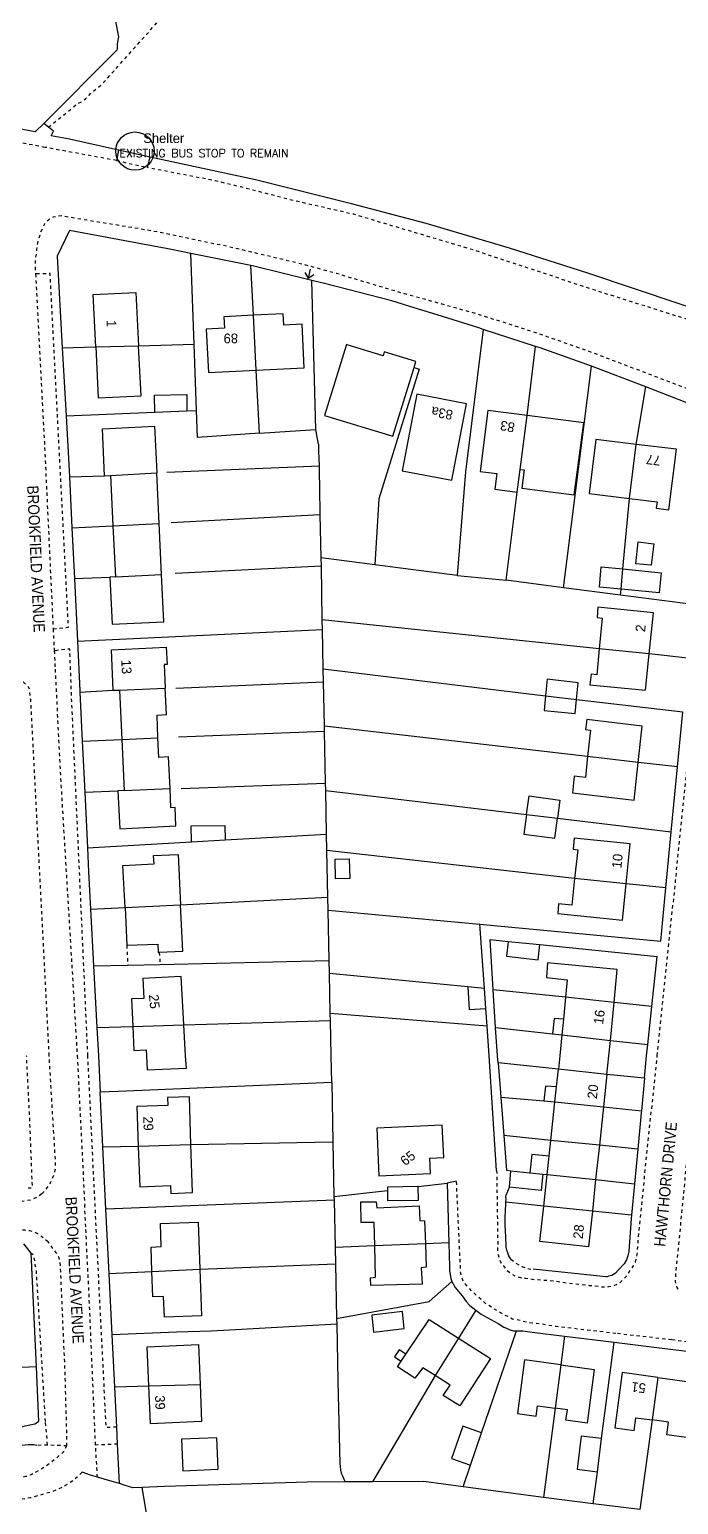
# Model space of a CAD drawing. Extents: x 421500 to 422711, y 436000 to 437000.
# Drawn here: x 421695.8 to 421796.4, y 436430.3 to 436659.3 of the extents above; entities that cross this region are included whole.
import ezdxf

# ---------------------------------------------------------------- set-up
doc = ezdxf.new("R2010")
doc.units = 0
doc.linetypes.add('716709-ExBase$0$OS-DASHEDLINE', pattern=[1, 0.5, -0.5])
doc.layers.get('0').update_dxf_attribs({"color": 210})
for name, color, linetype in [('00-BUS-NOTES', 2, 'Continuous'), ('716709-ExBase$0$OS-LINE_0001_BLG_OUTLINE', 7, 'Continuous'), ('716709-ExBase$0$OS-LINE_0003_BLG_OUTLINE_OVHD', 7, '716709-ExBase$0$OS-DASHEDLINE'), ('716709-ExBase$0$OS-LINE_0021_ROAD_OR_TRACK', 8, '716709-ExBase$0$OS-DASHEDLINE'), ('716709-ExBase$0$OS-LINE_0030_BLG_DIVISION', 8, 'Continuous'), ('716709-ExBase$0$OS-LINE_0030_OBSTRUCTING_FEAT', 8, 'Continuous'), ('716709-ExBase$0$OS-LINE_0032_PATH_OR_EDGE', 8, '716709-ExBase$0$OS-DASHEDLINE'), ('716709-ExBase$0$OS-PT_0026_BENCH_MARK_LOCN', 8, 'Continuous'), ('716709-ExBase$0$OS-SYMB_0026_BENCH_MARK', 8, 'Continuous'), ('716709-ExBase$0$OS-TEXT_BUILDING_OR_STRUCTURE', 4, 'Continuous'), ('716709-ExBase$0$OS-TEXT_ROAD_NAME', 7, 'Continuous'), ('716709-ExBase$0$OS-TEXT_STRUCTURE', 4, 'Continuous')]:
    doc.layers.add(name, color=color, linetype=linetype)
doc.styles.add('716709-ExBase$0$Romans', font='romans.shx', dxfattribs={"width": 0.9})
doc.styles.add('716709-ExBase$0$Standard', font='romans.shx')
doc.styles.get("Standard").update_dxf_attribs({"font": 'romans.shx'})

# ---------------------------------------------------------------- blocks, each defined once
blk = doc.blocks.new('716709-ExBase$0$OS-BENCH MARK')
at = {"linetype": 'Continuous'}
blk.add_line((1.42, 0), (0, 0), dxfattribs=at)
at = {"linetype": 'Continuous', "flags": 128}
blk.add_lwpolyline([(0.707, 0.707), (0, 0), (0.707, -0.707)], dxfattribs=at)
blk = doc.blocks.new('716709-ExBase$0$OS-DOT')
at = {"linetype": 'Continuous'}
blk.add_circle((0, 0), 0.05, dxfattribs=at)

msp = doc.modelspace()

# ---------------------------------------------------------------- linework, layer by layer
at = {"layer": '00-BUS-NOTES', "color": 11}
msp.add_circle((421712.11, 436640.47), 2.97, dxfattribs=at)
at = {"layer": '716709-ExBase$0$OS-LINE_0001_BLG_OUTLINE'}
for p, q in [((421707.4, 436590.05), (421708.3, 436590.1)), ((421708.3, 436590.1), (421708.7, 436582.28)), ((421715.87, 436582.65), (421715.5, 436590.5)), ((421771.41, 436587.51), (421771.86, 436591.04)), ((421708.7, 436582.28), (421709.1, 436574.35)), ((421716.25, 436574.7), (421715.87, 436582.65)), ((421709.1, 436574.35), (421708.2, 436574.3)), ((421708.75, 436556.76), (421709.7, 436556.75)), ((421709.7, 436556.75), (421710.07, 436549.11)), ((421710.07, 436549.11), (421710.45, 436541.2)), ((421710.45, 436541.2), (421709.45, 436541.15)), ((421710.57, 436523.02), (421710.85, 436517.15)), ((421778.9, 436509.07), (421778.58, 436505.69)), ((421785.88, 436502.38), (421786.45, 436508.27)), ((421719.95, 436500), (421719.7, 436504.79)), ((421778.58, 436505.69), (421778.35, 436503.23)), ((421778.35, 436503.23), (421778.05, 436500)), ((421785.65, 436500), (421785.88, 436502.38)), ((421778.05, 436500), (421777.82, 436497.91)), ((421785.34, 436497.11), (421785.65, 436500)), ((421777.53, 436495.15), (421777.82, 436497.91)), ((421777.28, 436492.82), (421777.53, 436495.15)), ((421785.34, 436497.11), (421784.8, 436492.05)), ((421775.55, 436493), (421777.28, 436492.82)), ((421776.64, 436486.86), (421777.28, 436492.82)), ((421784.8, 436492.05), (421784.17, 436486.1)), ((421776.37, 436484.4), (421776.64, 436486.86)), ((421784.17, 436486.1), (421783.58, 436480.78)), ((421776.07, 436481.56), (421776.37, 436484.4)), ((421770.2, 436479.6), (421770.45, 436482.15)), ((421770.45, 436482.15), (421773.38, 436481.84)), ((421773.38, 436481.84), (421775.4, 436481.63)), ((421775.4, 436481.63), (421776.07, 436481.56)), ((421775.54, 436476.65), (421776.07, 436481.56)), ((421783.58, 436480.78), (421783.09, 436475.88)), ((421753.42, 436452.55), (421754.16, 436453.66))]:
    msp.add_line(p, q, dxfattribs=at)
at = {"layer": '716709-ExBase$0$OS-LINE_0001_BLG_OUTLINE', "flags": 128}
for points in [[(421706.03, 436610.05), (421705.65, 436618.2), (421712.25, 436618.5), (421712.66, 436610.25)], [(421730.51, 436614.98), (421725.9, 436614.74), (421725.99, 436612.98), (421723.17, 436612.84), (421723.52, 436606.07), (421730.94, 436606.45)], [(421730.94, 436606.45), (421738.38, 436606.81), (421738.03, 436613.59), (421735.21, 436613.45), (421735.12, 436615.21), (421730.51, 436614.98)], [(421706.03, 436610.05), (421706.4, 436602.15), (421713.05, 436602.45), (421712.66, 436610.25)], [(421755.41, 436606.85), (421755.69, 436607.78), (421750.79, 436609.28), (421750.61, 436608.68), (421745.18, 436610.35), (421744.91, 436610.43), (421741.54, 436599.43), (421752.14, 436596.19), (421755.41, 436606.85)], [(421763.54, 436601.24), (421755.83, 436602.7), (421753.58, 436590.84), (421761.3, 436589.38), (421763.54, 436601.24)], [(421772.95, 436599.42), (421766.88, 436600.21), (421765.66, 436590.73), (421768.28, 436590.39), (421767.96, 436587.95), (421771.41, 436587.51)], [(421771.86, 436591.04), (421772.48, 436590.96), (421772.11, 436588.13), (421780.28, 436587.07), (421781.74, 436598.28), (421772.95, 436599.42)], [(421707.4, 436590.05), (421707.05, 436597.35), (421715.15, 436597.75), (421715.5, 436590.5)], [(421789.87, 436594.93), (421783.62, 436595.7), (421782.59, 436587.29), (421788.84, 436586.52)], [(421788.84, 436586.52), (421793.11, 436586), (421792.99, 436585), (421794.96, 436584.75), (421796.12, 436594.16), (421789.87, 436594.93)], [(421708.2, 436574.3), (421708.55, 436567), (421716.6, 436567.4), (421716.25, 436574.7)], [(421791.89, 436562.38), (421792.55, 436568.75), (421783.95, 436569.65), (421783.8, 436568.05), (421784.6, 436567.95), (421784.14, 436563.2)], [(421708.75, 436556.76), (421708.45, 436563.05), (421716.95, 436563.45), (421717.1, 436560.75), (421716.65, 436560.75), (421716.82, 436557.06)], [(421784.14, 436563.2), (421783.75, 436559.15), (421782.9, 436559.25), (421782.7, 436557.6), (421791.3, 436556.75), (421791.89, 436562.38)], [(421715.68, 436549.35), (421715.55, 436552.9), (421717, 436553), (421716.82, 436557.06)], [(421790.18, 436545.54), (421790.8, 436551.2), (421782.2, 436552.2), (421782, 436550.65), (421782.8, 436550.55), (421782.35, 436546.44)], [(421717.55, 436541.5), (421717.3, 436546.4), (421715.8, 436546.3), (421715.68, 436549.35)], [(421782.35, 436546.44), (421782, 436543.2), (421780.25, 436543.4), (421780, 436540.8), (421789.55, 436539.7), (421790.18, 436545.54)], [(421709.45, 436541.15), (421709.75, 436535.25), (421718.45, 436535.7), (421718.35, 436538.55), (421717.7, 436538.5), (421717.55, 436541.5)], [(421788.32, 436526.68), (421788.95, 436532.9), (421780.25, 436533.8), (421780.1, 436532.05), (421780.8, 436531.95), (421780.33, 436527.5)], [(421710.57, 436523.02), (421710.25, 436529.55), (421715.1, 436529.8), (421715, 436531.1), (421718.8, 436531.25), (421719.19, 436523.45)], [(421780.33, 436527.5), (421779.9, 436523.4), (421777.85, 436523.6), (421777.7, 436522.1), (421787.75, 436521.05), (421788.32, 436526.68)], [(421715.89, 436516.06), (421719.55, 436516.25), (421719.19, 436523.45)], [(421710.85, 436517.15), (421715.65, 436517.35), (421715.7, 436516.05), (421715.89, 436516.06)], [(421786.45, 436508.27), (421786.95, 436513.4), (421776.1, 436514.45), (421775.95, 436512.15), (421779.15, 436511.8), (421778.9, 436509.07)], [(421719.7, 436504.79), (421719.3, 436512.3), (421713.35, 436512), (421713.5, 436508.9), (421711.55, 436508.85), (421711.76, 436504.55)], [(421711.76, 436504.55), (421711.95, 436500.8), (421713.85, 436500.9), (421713.9, 436500)], [(421713.9, 436500), (421714, 436497.8), (421720.1, 436498.05), (421719.95, 436500)], [(421777.53, 436495.15), (421775.8, 436495.3), (421775.55, 436493)], [(421720.8, 436486.2), (421720.55, 436493.6), (421717.15, 436493.5), (421717.2, 436492.25), (421712.4, 436492.1), (421712.62, 436485.95)], [(421760.05, 436484.2), (421759.8, 436489.2), (421749.65, 436488.75), (421749.95, 436481.35), (421757.95, 436481.7), (421757.85, 436484.1), (421760.05, 436484.2)], [(421712.62, 436485.95), (421712.85, 436479.65), (421717.6, 436479.85), (421717.65, 436478.6), (421721.05, 436478.75), (421720.8, 436486.2)], [(421776.37, 436484.4), (421773.7, 436484.65), (421773.38, 436481.84)], [(421775.4, 436481.63), (421775.15, 436479.1), (421770.2, 436479.6)], [(421749.31, 436470.49), (421749.2, 436474.1), (421747.2, 436474.1), (421747.15, 436477.3), (421749.55, 436477.3), (421749.65, 436476.4), (421756.2, 436476.7), (421756.3, 436474.4), (421757.05, 436474.35), (421757.17, 436470.81)], [(421783.09, 436475.88), (421782.5, 436470.35), (421774.95, 436471.15), (421775.54, 436476.65)], [(421714.75, 436466.51), (421714.6, 436470.3), (421716.2, 436470.4), (421716.05, 436473.95), (421721.9, 436474.15), (421722.18, 436466.85)], [(421757.17, 436470.81), (421757.3, 436467.15), (421756.5, 436467.05), (421756.65, 436464.55), (421748.7, 436464.35), (421748.65, 436465.5), (421749.45, 436465.6), (421749.31, 436470.49)], [(421722.18, 436466.85), (421722.45, 436459.6), (421716.7, 436459.4), (421716.55, 436462.6), (421714.9, 436462.55), (421714.75, 436466.51)], [(421754.16, 436453.66), (421757.75, 436459.05), (421762.3, 436456.16)], [(421762.3, 436456.16), (421767.27, 436453.01), (421762.5, 436445.65), (421759.95, 436447.25), (421761, 436448.85), (421758.68, 436450.34)], [(421714.25, 436448.73), (421714, 436454.8), (421721.95, 436455.15), (421722.21, 436448.95)], [(421754.16, 436453.66), (421753.1, 436454.35), (421752.4, 436453.25), (421753.42, 436452.55)], [(421758.68, 436450.34), (421756.8, 436451.55), (421755.55, 436449.95), (421752.85, 436451.7), (421753.42, 436452.55)], [(421778.18, 436452.02), (421772.55, 436452.8), (421771.45, 436444.45), (421774.35, 436444.05), (421774.55, 436445.65), (421777.3, 436445.27)], [(421778.18, 436452.02), (421783.35, 436451.3), (421782.25, 436442.95), (421778.95, 436443.4), (421779.2, 436445), (421777.3, 436445.27)], [(421793.25, 436450.03), (421787.7, 436450.8), (421786.55, 436442.2), (421789.55, 436441.8), (421789.8, 436443.8), (421792.34, 436443.45)], [(421793.25, 436450.03), (421798.85, 436449.25), (421797.7, 436440.7), (421794.65, 436441.15), (421794.9, 436443.1), (421792.34, 436443.45)], [(421722.21, 436448.95), (421722.45, 436443.2), (421714.5, 436442.85), (421714.25, 436448.73)]]:
    msp.add_lwpolyline(points, dxfattribs=at)
at = {"layer": '716709-ExBase$0$OS-LINE_0003_BLG_OUTLINE_OVHD'}
for p, q in [((421710.85, 436517.15), (421711, 436514.07)), ((421715.89, 436516.06), (421716, 436514.19))]:
    msp.add_line(p, q, dxfattribs=at)
at = {"layer": '716709-ExBase$0$OS-LINE_0021_ROAD_OR_TRACK'}
for p, q in [((421698.17, 436641.05), (421691.7, 436642.25)), ((421709.25, 436639), (421698.17, 436641.05)), ((421699.42, 436566.27), (421699.56, 436563.33)), ((421699.56, 436563.33), (421699.58, 436562.88)), ((421699.58, 436562.88), (421699.72, 436560.02)), ((421703.15, 436500), (421704.31, 436476.79)), ((421704.47, 436473.42), (421704.31, 436476.79)), ((421706.3, 436434.55), (421705.99, 436439.55))]:
    msp.add_line(p, q, dxfattribs=at)
at = {"layer": '716709-ExBase$0$OS-LINE_0021_ROAD_OR_TRACK', "flags": 128}
for points in [[(421805.43, 436611.65), (421798.7, 436614.05), (421783.5, 436618.85), (421764.8, 436625.05), (421746.05, 436630.65), (421736.65, 436632.8), (421728.5, 436634.9), (421724.55, 436635.85), (421714.07, 436637.9)], [(421803.18, 436600.94), (421803.11, 436601.07), (421803.07, 436601.14), (421803.02, 436601.21), (421802.97, 436601.28), (421802.92, 436601.34), (421802.86, 436601.41), (421802.81, 436601.47), (421802.75, 436601.53), (421802.68, 436601.58), (421802.62, 436601.64), (421802.55, 436601.69), (421802.48, 436601.74), (421802.41, 436601.78), (421802.34, 436601.83), (421802.26, 436601.87), (421802.18, 436601.9), (421802.11, 436601.93), (421802.03, 436601.96), (421801.91, 436602), (421783, 436609.2), (421774.5, 436612.2), (421764.95, 436615.25), (421752.9, 436618.6), (421743.4, 436621.45), (421738.1, 436622.9), (421726.5, 436625.65), (421714.85, 436628.05), (421714.3, 436628.15), (421705.45, 436629.6), (421700.65, 436630.4), (421699.4, 436630.2), (421698.9, 436629.89)], [(421698.9, 436629.89), (421698.75, 436629.8), (421698.2, 436629.3), (421698.05, 436629.1), (421697.45, 436627.85), (421697.35, 436627.5), (421696.9, 436625.9), (421696.85, 436625.2), (421696.65, 436623.65), (421696.6, 436622.55), (421696.69, 436621.39)], [(421696.69, 436621.39), (421698.05, 436595.35), (421699.1, 436572.8), (421699.42, 436566.27)], [(421793.15, 436500), (421796, 436527.3), (421800.95, 436575.55), (421803.35, 436599.7), (421803.36, 436599.78), (421803.37, 436599.87), (421803.38, 436599.95), (421803.38, 436600.04), (421803.38, 436600.12), (421803.38, 436600.21), (421803.37, 436600.29), (421803.36, 436600.37), (421803.34, 436600.46), (421803.32, 436600.54), (421803.3, 436600.62), (421803.28, 436600.7), (421803.25, 436600.78), (421803.22, 436600.86), (421803.18, 436600.94)], [(421699.72, 436560.02), (421700.5, 436544.15), (421703.15, 436500)], [(421698.8, 436500), (421695.95, 436555.25), (421695.8, 436556.4), (421695.75, 436556.8), (421695.65, 436557.2), (421695.2, 436557.65), (421694.8, 436558), (421694.67, 436558.09)], [(421697.65, 436478.55), (421698.2, 436479.1), (421698.5, 436479.5), (421699, 436480.25), (421699.2, 436480.7), (421699.6, 436481.7), (421699.75, 436482.3), (421699.8, 436483.2), (421698.8, 436500)], [(421787.35, 436464.75), (421788.35, 436465.75), (421789, 436466.7), (421789.45, 436467.4), (421789.75, 436467.95), (421790.05, 436469.2), (421790.2, 436471.45), (421791.5, 436484.4), (421793.15, 436500)], [(421842.2, 436500), (421842.25, 436498.9), (421842.55, 436497.65), (421843.15, 436495.85), (421843.7, 436494.35), (421844.3, 436492.75), (421848.25, 436480.15), (421855.15, 436459.5), (421856.15, 436456.4), (421856.25, 436451.35), (421856.2, 436449.75), (421856.1, 436448.85), (421856, 436448.25), (421855.75, 436447.45), (421855.45, 436446.85), (421855.05, 436446.2), (421854.9, 436445.95), (421854.5, 436445.75), (421853.6, 436445.55), (421852.45, 436445.4), (421852.3, 436445.35), (421850.45, 436445.45), (421848.55, 436445.5), (421846.8, 436445.6), (421844.9, 436445.65), (421843.2, 436445.55), (421841.35, 436445.6), (421840.5, 436445.55), (421839.25, 436445.75), (421837.3, 436445.85), (421835.15, 436446.15), (421834.65, 436446.2), (421833.05, 436446.25), (421831.45, 436446.5), (421829.4, 436446.85), (421826.8, 436447.35), (421823.75, 436448), (421820.15, 436448.85), (421815.6, 436450.05), (421811.8, 436451.1), (421808.35, 436452.25), (421808.15, 436452.3), (421806.5, 436452.8), (421804.6, 436453.5), (421802.75, 436454.05), (421800.2, 436455.1), (421799.55, 436455.25), (421798.85, 436455.3), (421797.85, 436455.55), (421796.05, 436455.8), (421795.4, 436455.88)], [(421799.45, 436500), (421797.6, 436482.65), (421796.15, 436467.65), (421796, 436466.3), (421795.95, 436465.65), (421795.95, 436464.95), (421796, 436464.55), (421796.2, 436464), (421796.6, 436463.4)], [(421768.23, 436482.2), (421768.4, 436470.65), (421768.35, 436469.8), (421768.45, 436469.1), (421768.65, 436468.35), (421769, 436467.7), (421769.55, 436467), (421769.8, 436466.7), (421770.4, 436466.2), (421771.05, 436465.8), (421771.15, 436465.75), (421772.45, 436465.45), (421772.75, 436465.45), (421773.8, 436465.3), (421777.05, 436465.05), (421779.1, 436464.75), (421782.6, 436464.35), (421784, 436464.2), (421784.8, 436464.1), (421785.65, 436464.15), (421786.45, 436464.3), (421787, 436464.55), (421787.35, 436464.75)], [(421786.74, 436456.88), (421777.45, 436457.95), (421775.35, 436458.3), (421773.35, 436458.55), (421772.3, 436458.75), (421771.6, 436458.95), (421771.1, 436459), (421770.65, 436459.1), (421770.1, 436459.45), (421769.3, 436459.8), (421767.9, 436460.65), (421766.75, 436461.4), (421766.55, 436461.5), (421765.25, 436462.65), (421764.05, 436463.8), (421763.4, 436464.55), (421763.05, 436465), (421762.8, 436465.65), (421762.65, 436466.25), (421762.6, 436467.35), (421762.5, 436469.45), (421762, 436480.55)], [(421697.65, 436478.55), (421697.15, 436478.15), (421696.3, 436477.75), (421695.85, 436477.6), (421694.6, 436477.35), (421693.05, 436477.3), (421691.7, 436477.2), (421673, 436476.5), (421643, 436475.45), (421636.35, 436475.25), (421635.8, 436475.2), (421634.85, 436475.35), (421634.75, 436475.4), (421633.75, 436475.85), (421633.48, 436475.96)], [(421698.63, 436471.08), (421698.5, 436471.2), (421697.65, 436471.9), (421697.55, 436472), (421697.05, 436472.35), (421696.45, 436472.65), (421695.8, 436472.8), (421695, 436472.9), (421693.4, 436472.9), (421692.1, 436472.85), (421656.25, 436471.25), (421640.55, 436470.65), (421638.95, 436470.65), (421638.5, 436470.55), (421637.85, 436470.4), (421637.3, 436470.25), (421637.05, 436470.15), (421636.35, 436469.6), (421635.6, 436469), (421635.55, 436468.9), (421635.05, 436468.35)], [(421705.99, 436439.55), (421704.95, 436463.85), (421704.47, 436473.42)], [(421701.55, 436439.42), (421701.55, 436441.05), (421701.25, 436451.4), (421700.55, 436467.45), (421700.5, 436468.1), (421700.35, 436468.6), (421700.05, 436469.25), (421699.4, 436470.05), (421698.8, 436470.9), (421698.63, 436471.08)], [(421795.4, 436455.88), (421794.4, 436456), (421786.74, 436456.88)], [(421692.85, 436434.35), (421693.85, 436434.45), (421694.65, 436434.6), (421695.2, 436434.7), (421696, 436435), (421696.8, 436435.4), (421698.1, 436436.2), (421699.1, 436436.9), (421700.2, 436437.75), (421700.75, 436438.25), (421701.05, 436438.55), (421701.55, 436439.42)], [(421703.9, 436435.35), (421703.15, 436434.55), (421702.65, 436434.1), (421701.3, 436433.25), (421700.85, 436433), (421699.25, 436432.3), (421697.7, 436431.85), (421695.9, 436431.35), (421694.05, 436431.05), (421691.9, 436430.8), (421687.2, 436430), (421684.3, 436429.7), (421681.3, 436429.1), (421679.55, 436428.7), (421679.3, 436428.65), (421677.7, 436428.45), (421676.05, 436428.15), (421674.5, 436427.8), (421672.8, 436427.5), (421671.4, 436427.2), (421670.35, 436427), (421669.75, 436426.85), (421669.15, 436426.55), (421669.05, 436426.45), (421668.7, 436426.15), (421668.35, 436425.75), (421668.3, 436425.65), (421668.15, 436425.05), (421667.95, 436424.35), (421667.85, 436423.5), (421667.85, 436422.5), (421668.05, 436419.25)]]:
    msp.add_lwpolyline(points, dxfattribs=at)
at = {"layer": '716709-ExBase$0$OS-LINE_0030_BLG_DIVISION'}
for p, q in [((421730.94, 436606.45), (421730.51, 436614.98)), ((421706.03, 436610.05), (421712.66, 436610.25)), ((421771.86, 436591.04), (421772.95, 436599.42)), ((421788.84, 436586.52), (421789.87, 436594.93)), ((421708.3, 436590.1), (421715.5, 436590.5)), ((421708.7, 436582.28), (421715.87, 436582.65)), ((421709.1, 436574.35), (421716.25, 436574.7)), ((421791.89, 436562.38), (421784.14, 436563.2)), ((421709.7, 436556.75), (421716.82, 436557.06)), ((421710.07, 436549.11), (421715.68, 436549.35)), ((421790.18, 436545.54), (421782.35, 436546.44)), ((421710.45, 436541.2), (421717.55, 436541.5)), ((421788.32, 436526.68), (421780.33, 436527.5)), ((421710.57, 436523.02), (421719.19, 436523.45)), ((421786.45, 436508.27), (421778.9, 436509.07)), ((421711.76, 436504.55), (421719.7, 436504.79)), ((421778.35, 436503.23), (421785.88, 436502.38)), ((421777.28, 436492.82), (421784.8, 436492.05)), ((421712.62, 436485.95), (421720.8, 436486.2)), ((421784.17, 436486.1), (421776.64, 436486.86)), ((421776.07, 436481.56), (421783.58, 436480.78)), ((421783.09, 436475.88), (421775.54, 436476.65)), ((421757.17, 436470.81), (421749.31, 436470.49)), ((421714.75, 436466.51), (421722.18, 436466.85)), ((421762.3, 436456.16), (421758.68, 436450.34)), ((421778.18, 436452.02), (421777.3, 436445.27)), ((421793.25, 436450.03), (421792.34, 436443.45)), ((421714.25, 436448.73), (421722.21, 436448.95))]:
    msp.add_line(p, q, dxfattribs=at)
at = {"layer": '716709-ExBase$0$OS-LINE_0030_OBSTRUCTING_FEAT'}
for p, q in [((421698.68, 436644.16), (421697.95, 436644.75)), ((421709.58, 436640.62), (421709.25, 436639)), ((421714.49, 436639.54), (421709.58, 436640.62)), ((421714.07, 436637.9), (421714.49, 436639.54)), ((421721.29, 436610.5), (421720.8, 436624.59)), ((421730.11, 436622.7), (421720.8, 436624.59)), ((421730.51, 436614.98), (421730.11, 436622.7)), ((421740.17, 436597.23), (421739.55, 436620.38)), ((421774.28, 436610.13), (421766.16, 436612.77)), ((421700.83, 436609.9), (421706.03, 436610.05)), ((421700.83, 436609.9), (421701.41, 436599.35)), ((421712.66, 436610.25), (421721.29, 436610.5)), ((421721.66, 436600.2), (421721.29, 436610.5)), ((421772.95, 436599.42), (421774.28, 436610.13)), ((421731.44, 436596.65), (421730.94, 436606.45)), ((421755.41, 436606.85), (421756.19, 436606.6)), ((421778.62, 436572.65), (421782.96, 436607.09)), ((421791.4, 436603.84), (421782.96, 436607.09)), ((421789.87, 436594.93), (421791.4, 436603.84)), ((421701.41, 436599.35), (421715.2, 436599.93)), ((421701.41, 436599.35), (421701.93, 436589.9)), ((421715.2, 436599.93), (421720.15, 436600.14)), ((421720.15, 436600.14), (421721.66, 436600.2)), ((421731.44, 436596.65), (421740.17, 436597.23)), ((421717.05, 436590.6), (421740.72, 436591.6)), ((421701.93, 436589.9), (421707.4, 436590.05)), ((421769.68, 436573.82), (421771.41, 436587.51)), ((421787.83, 436575.61), (421788.84, 436586.52)), ((421702.33, 436581.95), (421708.7, 436582.28)), ((421717.75, 436582.8), (421740.87, 436584.05)), ((421741.01, 436577.29), (421740.87, 436584.05)), ((421702.33, 436581.95), (421702.71, 436574.1)), ((421718.35, 436574.95), (421741.03, 436576.05)), ((421749.33, 436576.2), (421741.01, 436577.29)), ((421741.03, 436576.05), (421741.01, 436577.29)), ((421741.18, 436567.7), (421741.03, 436576.05)), ((421762.1, 436574.56), (421749.33, 436576.2)), ((421787.54, 436572.44), (421787.83, 436575.61)), ((421702.71, 436574.1), (421708.2, 436574.3)), ((421702.71, 436574.1), (421703.18, 436564.35)), ((421762.1, 436574.56), (421769.68, 436573.82)), ((421778.62, 436572.65), (421769.68, 436573.82)), ((421787.45, 436571.5), (421778.62, 436572.65)), ((421787.45, 436571.5), (421787.54, 436572.44)), ((421798.69, 436570.04), (421787.45, 436571.5)), ((421703.18, 436564.35), (421741.21, 436566.2)), ((421784.14, 436563.2), (421741.18, 436567.7)), ((421741.21, 436566.2), (421741.18, 436567.7)), ((421741.33, 436560.1), (421741.21, 436566.2)), ((421797.89, 436561.74), (421791.89, 436562.38)), ((421741.33, 436560.1), (421775.81, 436555.86)), ((421741.37, 436558.05), (421741.33, 436560.1)), ((421718.45, 436557.1), (421741.37, 436558.05)), ((421703.56, 436556.45), (421708.75, 436556.76)), ((421703.56, 436556.45), (421703.93, 436548.85)), ((421775.81, 436555.86), (421780.63, 436555.3)), ((421780.63, 436555.3), (421797.09, 436553.4)), ((421796.28, 436544.84), (421797.09, 436553.4)), ((421718.85, 436549.5), (421741.52, 436550.4)), ((421782.35, 436546.44), (421741.5, 436551.15)), ((421741.52, 436550.4), (421741.5, 436551.15)), ((421741.68, 436542.31), (421741.52, 436550.4)), ((421703.93, 436548.85), (421710.07, 436549.11)), ((421703.93, 436548.85), (421704.31, 436540.95)), ((421796.28, 436544.84), (421790.18, 436545.54)), ((421795.32, 436534.79), (421796.28, 436544.84)), ((421704.31, 436540.95), (421709.45, 436541.15)), ((421704.31, 436540.95), (421704.72, 436532.3)), ((421719.3, 436541.5), (421741.68, 436542.31)), ((421741.71, 436541.2), (421741.68, 436542.31)), ((421741.84, 436534.41), (421741.71, 436541.2)), ((421741.71, 436541.2), (421772.86, 436537.47)), ((421772.86, 436537.47), (421777.67, 436536.9)), ((421777.67, 436536.9), (421795.32, 436534.79)), ((421726.1, 436533.5), (421741.84, 436534.41)), ((421741.9, 436531.85), (421741.84, 436534.41)), ((421794.49, 436526.05), (421795.32, 436534.79)), ((421704.72, 436532.3), (421720.9, 436533.2)), ((421720.9, 436533.2), (421726.1, 436533.5)), ((421780.33, 436527.5), (421741.9, 436531.85)), ((421742.05, 436524.6), (421741.9, 436531.85)), ((421794.49, 436526.05), (421788.32, 436526.68)), ((421793.7, 436517.8), (421794.49, 436526.05)), ((421705.22, 436522.75), (421710.57, 436523.02)), ((421705.22, 436522.75), (421705.69, 436513.95)), ((421719.19, 436523.45), (421742.05, 436524.6)), ((421742.09, 436522.6), (421742.05, 436524.6)), ((421742.09, 436522.6), (421765.64, 436520.41)), ((421742.25, 436514.8), (421742.09, 436522.6)), ((421766.34, 436510.45), (421765.64, 436520.41)), ((421765.64, 436520.41), (421793.7, 436517.8)), ((421769.99, 436517.76), (421774.94, 436517.26)), ((421774.94, 436517.26), (421793.14, 436515.4)), ((421705.69, 436513.95), (421711, 436514.07)), ((421705.69, 436513.95), (421706.21, 436504.39)), ((421711, 436514.07), (421716, 436514.19)), ((421716, 436514.19), (421742.25, 436514.8)), ((421742.29, 436512.75), (421742.25, 436514.8)), ((421792.32, 436507.66), (421793.14, 436515.4)), ((421742.42, 436506.55), (421742.29, 436512.75)), ((421763.74, 436510.7), (421742.29, 436512.75)), ((421766.34, 436510.45), (421763.74, 436510.7)), ((421766.55, 436507.31), (421766.34, 436510.45)), ((421778.9, 436509.07), (421767.7, 436510.24)), ((421768.07, 436504.4), (421767.7, 436510.24)), ((421742.44, 436505.45), (421742.42, 436506.55)), ((421766.74, 436504.61), (421742.42, 436506.55)), ((421766.74, 436504.61), (421766.55, 436507.31)), ((421792.32, 436507.66), (421786.45, 436508.27)), ((421791.68, 436501.72), (421792.32, 436507.66)), ((421706.21, 436504.39), (421711.76, 436504.55)), ((421706.21, 436504.39), (421706.45, 436500)), ((421719.7, 436504.79), (421742.44, 436505.45)), ((421742.55, 436500), (421742.44, 436505.45)), ((421767.05, 436500), (421766.74, 436504.61)), ((421768.35, 436500), (421768.07, 436504.4)), ((421768.07, 436504.4), (421776.9, 436503.4)), ((421776.9, 436503.4), (421778.35, 436503.23)), ((421785.88, 436502.38), (421791.68, 436501.72)), ((421706.45, 436500), (421706.73, 436494.35)), ((421742.63, 436495.85), (421742.55, 436500)), ((421768.23, 436482.2), (421767.05, 436500)), ((421768.44, 436498.9), (421768.35, 436500)), ((421791.16, 436496.5), (421791.5, 436500)), ((421791.5, 436500), (421791.68, 436501.72)), ((421777.82, 436497.91), (421768.44, 436498.9)), ((421768.44, 436498.9), (421768.86, 436493.55)), ((421785.34, 436497.11), (421777.82, 436497.91)), ((421742.63, 436495.85), (421742.82, 436486.65)), ((421791.16, 436496.5), (421785.34, 436497.11)), ((421791.16, 436496.5), (421790.68, 436491.45)), ((421707.14, 436485.85), (421706.73, 436494.35)), ((421768.86, 436493.55), (421775.55, 436493)), ((421768.86, 436493.55), (421769.33, 436487.6)), ((421784.8, 436492.05), (421790.68, 436491.45)), ((421707.14, 436485.85), (421712.62, 436485.95)), ((421720.8, 436486.2), (421742.82, 436486.65)), ((421742.82, 436486.65), (421742.99, 436478.15)), ((421769.33, 436487.6), (421769.75, 436482.25)), ((421776.64, 436486.86), (421769.33, 436487.6)), ((421790.15, 436485.5), (421784.17, 436486.1)), ((421707.61, 436476.2), (421707.14, 436485.85)), ((421790.15, 436485.5), (421789.62, 436480.11)), ((421769.75, 436482.25), (421770.45, 436482.15)), ((421742.99, 436478.15), (421751.3, 436479.1)), ((421756.05, 436479.7), (421760.55, 436480.2)), ((421762, 436480.55), (421760.55, 436480.2)), ((421760.55, 436480.2), (421760.8, 436470.95)), ((421783.58, 436480.78), (421789.62, 436480.11)), ((421789.62, 436480.11), (421789.15, 436475.26)), ((421743, 436477.6), (421707.61, 436476.2)), ((421742.99, 436478.15), (421743, 436477.6)), ((421743, 436477.6), (421743.15, 436470.25)), ((421775.54, 436476.65), (421769.67, 436477.25)), ((421708.1, 436466.2), (421707.61, 436476.2)), ((421789.15, 436475.26), (421783.09, 436475.88)), ((421749.31, 436470.49), (421743.15, 436470.25)), ((421743.15, 436470.25), (421743.21, 436467.7)), ((421760.8, 436470.95), (421757.17, 436470.81)), ((421695.95, 436469.35), (421696.76, 436451.7)), ((421722.18, 436466.85), (421743.21, 436467.7)), ((421743.21, 436467.7), (421743.4, 436459.2)), ((421708.1, 436466.2), (421714.75, 436466.51)), ((421708.57, 436456.65), (421708.1, 436466.2)), ((421743.4, 436459.2), (421743.42, 436458.3)), ((421764.99, 436460.49), (421762.3, 436456.16)), ((421708.97, 436448.59), (421708.57, 436456.65)), ((421743.42, 436458.3), (421743.61, 436449.54)), ((421765.88, 436441.46), (421771.3, 436457.3)), ((421778.76, 436456.48), (421778.18, 436452.02)), ((421778.76, 436456.48), (421786.46, 436455.53)), ((421784.52, 436440.59), (421786.46, 436455.53)), ((421786.46, 436455.53), (421793.89, 436454.62)), ((421696.76, 436451.7), (421692.4, 436451.51)), ((421696.76, 436451.7), (421697.15, 436443.2)), ((421758.68, 436450.34), (421748.95, 436433.86)), ((421708.97, 436448.59), (421714.25, 436448.73)), ((421709.28, 436442.34), (421708.97, 436448.59)), ((421777.3, 436445.27), (421775.5, 436431.4)), ((421792.34, 436443.45), (421790.44, 436429.53)), ((421709.41, 436439.69), (421709.28, 436442.34)), ((421764.16, 436436.45), (421765.88, 436441.46)), ((421783.85, 436435.4), (421784.52, 436440.59)), ((421709.72, 436433.6), (421709.41, 436439.69)), ((421763.01, 436433.08), (421764.16, 436436.45)), ((421748.95, 436433.86), (421744.7, 436433.83)), ((421783.2, 436430.44), (421783.85, 436435.4)), ((421775.5, 436431.4), (421763.01, 436433.08)), ((421783.2, 436430.44), (421775.5, 436431.4)), ((421790.44, 436429.53), (421783.2, 436430.44))]:
    msp.add_line(p, q, dxfattribs=at)
at = {"layer": '716709-ExBase$0$OS-LINE_0030_OBSTRUCTING_FEAT', "flags": 128}
for points in [[(421697.95, 436644.75), (421709.1, 436655.95), (421709.35, 436656.2), (421709.4, 436656.3), (421709.4, 436657.1), (421709.6, 436658.2), (421704.35, 436685.15)], [(421697.95, 436644.75), (421696.65, 436643.45), (421667.45, 436648.95), (421665.95, 436649.2), (421664.65, 436649.5), (421663.5, 436649.7), (421659.25, 436651), (421636.55, 436654.85), (421586.25, 436663), (421575.08, 436664.79)], [(421709.58, 436640.62), (421701.95, 436642.3), (421699.1, 436642.85), (421699.45, 436643.55), (421698.68, 436644.16)], [(421848.02, 436595.15), (421836.6, 436601.05), (421833.9, 436602.3), (421828.2, 436604.55), (421821.9, 436607.15), (421814, 436610.5), (421813.6, 436610.65), (421803.8, 436614.3), (421782.4, 436621.5), (421770.2, 436625.4), (421757.3, 436629.25), (421745.7, 436632.3), (421730.8, 436636), (421714.49, 436639.54)], [(421720.8, 436624.59), (421717.8, 436625.2), (421701.95, 436628.15), (421700.05, 436624.15), (421700.83, 436609.9)], [(421739.55, 436620.38), (421730.35, 436622.65), (421730.11, 436622.7)], [(421758.98, 436615.04), (421755.45, 436616.15), (421751.95, 436617.2), (421741.5, 436619.9), (421739.55, 436620.38)], [(421766.16, 436612.77), (421765.45, 436613), (421758.98, 436615.04)], [(421766.16, 436612.77), (421763.41, 436590.68), (421762.1, 436574.56)], [(421782.96, 436607.09), (421775, 436609.9), (421774.28, 436610.13)], [(421756.19, 436606.6), (421749.97, 436586.47), (421749.33, 436576.2)], [(421798.69, 436570.04), (421800.05, 436583.9), (421801.45, 436599.95), (421791.4, 436603.84)], [(421715.2, 436599.93), (421715.15, 436602.55), (421720.15, 436602.65), (421720.15, 436600.14)], [(421731.44, 436596.65), (421721.8, 436595.99), (421721.66, 436600.2)], [(421740.72, 436591.6), (421740.65, 436593.85), (421740.65, 436594.85), (421740.6, 436595), (421740.4, 436596.05), (421740.17, 436597.23)], [(421740.87, 436584.05), (421740.8, 436588.2), (421740.75, 436590.6), (421740.72, 436591.6)], [(421701.93, 436589.9), (421702.05, 436587.7), (421702.33, 436581.95)], [(421792.6, 436579.5), (421792.2, 436576.15), (421789.8, 436576.4), (421790.2, 436579.8), (421792.6, 436579.5)], [(421787.54, 436572.44), (421784.2, 436572.75), (421784.45, 436575.9), (421787.83, 436575.61)], [(421787.83, 436575.61), (421793.75, 436575), (421793.45, 436571.9), (421787.54, 436572.44)], [(421703.18, 436564.35), (421703.55, 436556.7), (421703.56, 436556.45)], [(421741.5, 436551.15), (421741.45, 436553.65), (421741.37, 436558.05)], [(421780.63, 436555.3), (421780.9, 436557.9), (421776.05, 436558.45), (421775.81, 436555.86)], [(421775.81, 436555.86), (421775.6, 436553.6), (421780.4, 436553.15), (421780.63, 436555.3)], [(421772.86, 436537.47), (421773.25, 436540.35), (421778.05, 436539.7), (421777.67, 436536.9)], [(421772.86, 436537.47), (421772.45, 436534.4), (421777.25, 436533.8), (421777.67, 436536.9)], [(421720.9, 436533.2), (421720.85, 436535.7), (421726.05, 436535.75), (421726.1, 436533.5)], [(421704.72, 436532.3), (421704.9, 436528.55), (421705.22, 436522.75)], [(421745.45, 436527.5), (421743.2, 436527.45), (421743.15, 436530.5), (421745.35, 436530.6), (421745.45, 436527.5)], [(421767.7, 436510.24), (421767.2, 436518.05), (421769.99, 436517.76)], [(421769.99, 436517.76), (421769.75, 436515.45), (421774.65, 436514.9), (421774.94, 436517.26)], [(421763.74, 436510.7), (421763.95, 436507.2), (421766.55, 436507.31)], [(421778.58, 436505.69), (421777.15, 436505.8), (421776.9, 436503.4)], [(421742.63, 436495.85), (421709.5, 436494.45), (421706.73, 436494.35)], [(421790.68, 436491.45), (421790.65, 436491.15), (421790.15, 436485.5)], [(421751.3, 436479.1), (421751.3, 436477.5), (421756.1, 436477.55), (421756.05, 436479.7)], [(421756.05, 436479.7), (421751.3, 436479.6), (421751.3, 436479.1)], [(421769.67, 436477.25), (421769.7, 436477.8), (421769.65, 436478), (421769.65, 436478.25), (421769.7, 436478.35), (421770.2, 436479.6)], [(421770.45, 436468.4), (421770.1, 436468.95), (421769.95, 436469.4), (421769.8, 436469.8), (421769.7, 436470.25), (421769.7, 436470.45), (421769.65, 436471.9), (421769.55, 436473.65), (421769.55, 436475.35), (421769.6, 436475.55), (421769.6, 436475.7), (421769.67, 436477.25)], [(421789.15, 436475.26), (421789.1, 436474.75), (421788.75, 436469.6), (421788.6, 436468.95), (421788.4, 436468.3), (421788, 436467.7), (421787.1, 436466.7), (421786.65, 436466.25), (421786.5, 436466.15), (421786.1, 436465.9), (421785.6, 436465.75), (421785.4, 436465.65), (421785.15, 436465.65), (421773.9, 436466.85)], [(421694.84, 436470.79), (421695.25, 436470.3), (421695.95, 436469.35)], [(421760.8, 436470.95), (421760.9, 436467.2), (421760.9, 436466.6), (421761.1, 436465.4), (421761.3, 436464.95)], [(421743.4, 436459.2), (421757.75, 436461.85), (421761.3, 436464.95)], [(421761.3, 436464.95), (421761.8, 436464), (421762.9, 436462.7), (421763.5, 436461.85), (421764.05, 436461.2), (421764.99, 436460.49)], [(421749.1, 436457.1), (421753.9, 436457.65), (421753.6, 436460.3), (421748.85, 436459.7), (421749.1, 436457.1)], [(421764.99, 436460.49), (421765.85, 436459.85), (421766.2, 436459.65), (421768.45, 436458.4), (421769.35, 436457.85), (421769.75, 436457.7), (421770.25, 436457.45), (421770.85, 436457.3), (421771.3, 436457.3)], [(421743.42, 436458.3), (421724, 436457.25), (421718.55, 436457.1), (421708.57, 436456.65)], [(421771.3, 436457.3), (421772.3, 436457.3), (421773.75, 436457.1), (421778.76, 436456.48)], [(421793.89, 436454.62), (421798.6, 436454.05), (421802.7, 436452.6)], [(421743.61, 436449.54), (421743.9, 436436.65), (421743.95, 436436.25), (421744, 436435.65), (421744.1, 436435.2), (421744.35, 436434.65), (421744.5, 436434.25), (421744.7, 436433.83)], [(421676.6, 436441.95), (421679.25, 436441.85), (421681.8, 436441.85), (421684, 436441.8), (421686.2, 436441.85), (421688.9, 436442), (421691.3, 436442.1), (421693.4, 436442.3), (421694.35, 436442.35), (421695.1, 436442.55), (421695.8, 436442.7), (421696.55, 436442.85), (421697.15, 436443.2)], [(421765.88, 436441.46), (421763, 436442.5), (421761.2, 436437.45), (421764.16, 436436.45)], [(421719.35, 436440.45), (421719.55, 436435.55), (421725, 436435.8), (421724.8, 436440.65), (421719.35, 436440.45)], [(421784.52, 436440.59), (421781.35, 436440.95), (421780.7, 436435.8), (421783.85, 436435.4)], [(421696.9, 436439.48), (421696.6, 436439.55), (421696.35, 436439.6), (421695.55, 436439.6), (421695.05, 436439.55), (421688.65, 436439.35), (421688.15, 436439.3), (421687.85, 436439.3), (421687.5, 436439.25), (421686.9, 436439.15), (421686.33, 436438.98)], [(421706.3, 436434.55), (421705.2, 436434.9), (421703.9, 436435.35)], [(421709.72, 436433.6), (421708.55, 436433.9), (421707.35, 436434.25), (421706.3, 436434.55)], [(421713.25, 436432.96), (421711.8, 436432.9), (421710.45, 436433.3), (421709.72, 436433.6)], [(421744.7, 436433.83), (421738.85, 436433.8), (421726.9, 436433.4), (421716.7, 436433.1), (421713.25, 436432.96)], [(421763.01, 436433.08), (421756.95, 436433.9), (421748.95, 436433.86)], [(421725.75, 436277.85), (421724.85, 436289.4), (421722.95, 436314.15), (421721.25, 436334.5), (421720.8, 436343.25), (421719.25, 436368.4), (421718.9, 436374.85), (421717.8, 436390.7), (421716.85, 436406), (421716.75, 436408.4), (421716.55, 436410.65), (421716.25, 436413.65), (421715.95, 436416.7), (421715.6, 436419.45), (421714.9, 436423.15), (421713.25, 436432.96)]]:
    msp.add_lwpolyline(points, dxfattribs=at)
at = {"layer": '716709-ExBase$0$OS-LINE_0032_PATH_OR_EDGE'}
for p, q in [((421709.25, 436639), (421714.07, 436637.9)), ((421698.55, 436439.55), (421698.23, 436443.2)), ((421698.55, 436439.55), (421696.9, 436439.48)), ((421701.55, 436439.42), (421698.55, 436439.55)), ((421709.41, 436439.69), (421705.99, 436439.55))]:
    msp.add_line(p, q, dxfattribs=at)
at = {"layer": '716709-ExBase$0$OS-LINE_0032_PATH_OR_EDGE', "flags": 128}
for points in [[(421698.68, 436644.16), (421703.15, 436647.8), (421703.95, 436648.2), (421704.45, 436648.6), (421705.3, 436649.5), (421706.3, 436650.3), (421707, 436650.85), (421707.85, 436651.8), (421717.8, 436662.95), (421726.05, 436672.15), (421735.3, 436681.3), (421747.65, 436693.75), (421766.8, 436711.4), (421787.75, 436731.5), (421791.55, 436734.85), (421796.95, 436739.15), (421802.1, 436742.85), (421815.65, 436752.1), (421818.85, 436754.2), (421821.55, 436756.05), (421823.55, 436757.35), (421827.65, 436759.55), (421828.95, 436760.2), (421836.35, 436763.35), (421842.9, 436766.1), (421870.3, 436778.15), (421871.5, 436778.45), (421872.55, 436778.85), (421873.35, 436779.3), (421875.05, 436780.55), (421875.25, 436780.7), (421876.8, 436782.15), (421880.55, 436785.25), (421883.8, 436787.2), (421885.7, 436788.35), (421888.55, 436789.65), (421900.7, 436795.05), (421917, 436802.5), (421931.45, 436809.6), (421933.7, 436810.7), (421935, 436811.45), (421935.55, 436811.75), (421938.3, 436814.35), (421942, 436818.15), (421948.15, 436825.5), (421951.45, 436829.4), (421954.3, 436833), (421956.04, 436835.54)], [(421699.42, 436566.27), (421701.8, 436566.55), (421698.95, 436621.45), (421696.69, 436621.39)], [(421704.8, 436500), (421702.25, 436556.3), (421702, 436563.15), (421699.58, 436562.88)], [(421695.52, 436479.49), (421696.1, 436479.5), (421696.2, 436479.55), (421695.8, 436489.85), (421695.3, 436500)], [(421709.28, 436442.34), (421707.65, 436442.25), (421706.3, 436469.15), (421704.8, 436500)], [(421698.23, 436443.2), (421696.8, 436466.95), (421696.65, 436467.5), (421696.6, 436468), (421696.45, 436468.6), (421696.3, 436469.1), (421695.95, 436469.35)], [(421770.45, 436468.4), (421771.3, 436467.75), (421772.15, 436467.3), (421772.85, 436467), (421773.35, 436466.9), (421773.9, 436466.85)]]:
    msp.add_lwpolyline(points, dxfattribs=at)

# ---------------------------------------------------------------- block references
at = {"layer": '716709-ExBase$0$OS-PT_0026_BENCH_MARK_LOCN'}
msp.add_blockref('716709-ExBase$0$OS-DOT', (421739, 436620.75), dxfattribs=at)
at = {"layer": '716709-ExBase$0$OS-SYMB_0026_BENCH_MARK', "rotation": 77.69999694824219}
msp.add_blockref('716709-ExBase$0$OS-BENCH MARK', (421739, 436620.75), dxfattribs=at)

# ---------------------------------------------------------------- texts
at = {"layer": '00-BUS-NOTES'}
msp.add_text('EXISTING BUS STOP TO REMAIN', height=1.25, dxfattribs=at).set_placement((421709.7, 436639.51))
at = {"layer": '716709-ExBase$0$OS-TEXT_BUILDING_OR_STRUCTURE', "char_height": 1.5, "attachment_point": 7, "style": '716709-ExBase$0$Standard'}
for s, insert, width, rotation in [('{\\fHeledd|b0|i0|c0|p34;1}', (421707.7, 436614.25), 1.5, 269.9), ('{\\fHeledd|b0|i0|c0|p34;89}', (421728.1, 436612.15), 3, 179.9), ('{\\fHeledd|b0|i0|c0|p34;83a}', (421761.54, 436600.21), 4.4167, 169.5), ('{\\fHeledd|b0|i0|c0|p34;83}', (421771.15, 436598.25), 3, 169.5), ('{\\fHeledd|b0|i0|c0|p34;77}', (421793.75, 436593.1), 3, 172.9), ('{\\fHeledd|b0|i0|c0|p34;2}', (421791.25, 436565.75), 1.5, 84.5), ('{\\fHeledd|b0|i0|c0|p34;13}', (421709.95, 436561.45), 3, 273.2), ('{\\fHeledd|b0|i0|c0|p34;10}', (421787.6, 436529.05), 3, 84.2), ('{\\fHeledd|b0|i0|c0|p34;25}', (421714.25, 436509.45), 3, 275.2), ('{\\fHeledd|b0|i0|c0|p34;16}', (421784.75, 436504.8), 3, 82.2), ('{\\fHeledd|b0|i0|c0|p34;20}', (421783.8, 436493.25), 3, 84.2), ('{\\fHeledd|b0|i0|c0|p34;29}', (421713.35, 436490.55), 3, 272.8), ('{\\fHeledd|b0|i0|c0|p34;65}', (421754.05, 436482.8), 3, 38.5), ('{\\fHeledd|b0|i0|c0|p34;28}', (421781.6, 436471.5), 3, 84.5), ('{\\fHeledd|b0|i0|c0|p34;51}', (421791.45, 436449.1), 3, 172.9), ('{\\fHeledd|b0|i0|c0|p34;39}', (421715.2, 436447.25), 3, 272.1)]:
    msp.add_mtext(s, dxfattribs=dict(at, insert=insert, width=width, rotation=rotation))
at = {"layer": '716709-ExBase$0$OS-TEXT_ROAD_NAME', "char_height": 1.75, "style": '716709-ExBase$0$Romans'}
for s, insert, width, attachment_point, rotation in [('{\\fHeledd|b0|i0|c0|p34;BROOKFIELD AVENUE}', (421695.35, 436588.5), 39.2757, 7, 272.6), ('{\\fHeledd|b0|i0|c0|p34;HAWTHORN DRIVE}', (421794.4, 436470.3), 32.9189, 7, 84.5), ('{\\fHeledd|b0|i0|c0|p34;BROOKFIELD AVENUE}', (421702.75, 436466.7), 39.2757, 5, 272.9)]:
    msp.add_mtext(s, dxfattribs=dict(at, insert=insert, width=width, attachment_point=attachment_point, rotation=rotation))
at = {"layer": '716709-ExBase$0$OS-TEXT_STRUCTURE', "insert": (421713.4, 436641.7), "char_height": 1.5, "width": 8.3333, "attachment_point": 7, "style": '716709-ExBase$0$Standard'}
msp.add_mtext('{\\fHeledd|b0|i0|c0|p34;Shelter}', dxfattribs=at)

doc.saveas('drawing.dxf')
